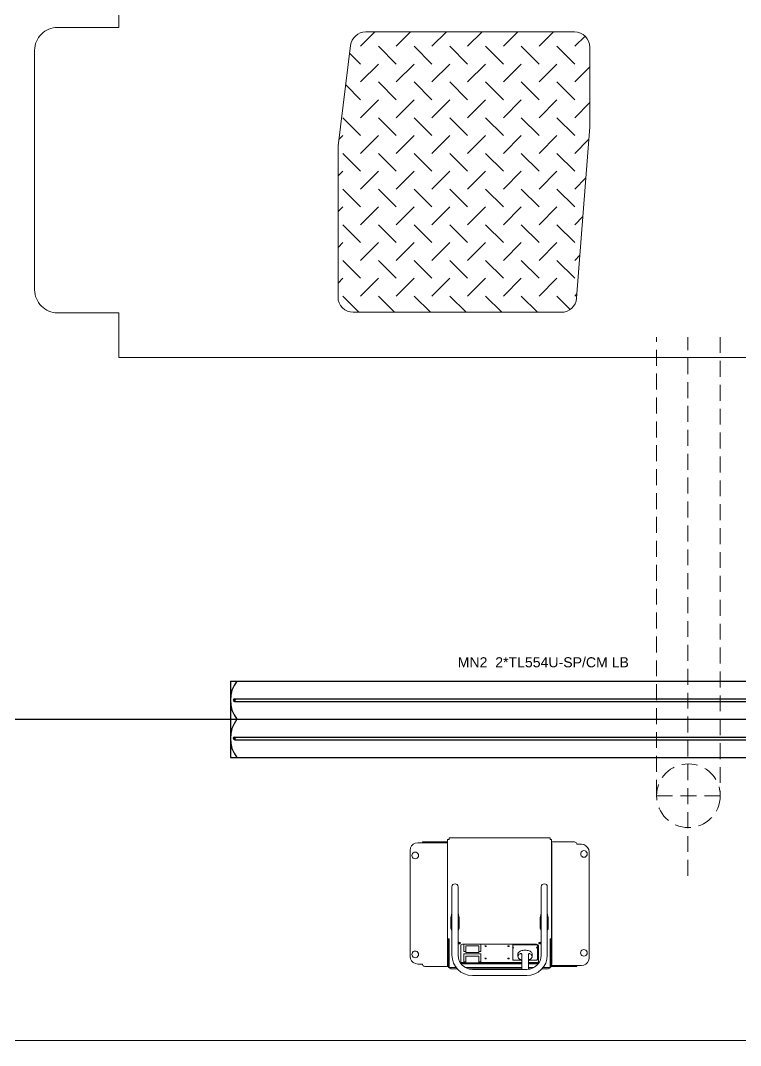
# Model space of a CAD drawing. Extents: x -1701 to 23780, y -363 to 7742.
# Drawn here: x 1336.9 to 1478.2, y 2826 to 3027.1 of the extents above; entities that cross this region are included whole.
import ezdxf

# ---------------------------------------------------------------- set-up
doc = ezdxf.new("R2010")
doc.units = 0
doc.header["$LTSCALE"] = 25
doc.header["$MEASUREMENT"] = 0
doc.linetypes.add('Audi$0$DOT2', pattern=[0.125, 0, -0.125])
doc.linetypes.add('Audi$0$HIDDEN', pattern=[0.375, 0.25, -0.125])
doc.layers.get('0').update_dxf_attribs({"color": 9, "lineweight": 9})
for name, color, linetype, lineweight in [('31', 9, 'Continuous', 9), ('Audi$0$10', 8, 'Continuous', 9), ('Audi$0$14', 8, 'Continuous', 9), ('Audi$0$20', 8, 'Audi$0$DOT2', 9), ('Audi$0$32-ekipman', 8, 'Continuous', 9), ('Audi$0$35', 8, 'Continuous', 9), ('E-2x54 W SIVAÜSTÜ FLUORESAN YÜKSEK TAVAN ARMATÜRÜ', 7, 'Continuous', 30), ('E-KABLO', 7, 'Continuous', 30)]:
    doc.layers.add(name, color=color, linetype=linetype, lineweight=lineweight)
doc.styles.add('Arial', font='arial.ttf', dxfattribs={"height": 2.5})

# ---------------------------------------------------------------- blocks, each defined once
blk = doc.blocks.new('Audi$0$p-mek. tesisat-zemin')
for p, q in [((47.44, -651.97), (50.26, -649.15)), ((48.46, -649.15), (89.41, -649.15)), ((54.44, -651.97), (57.26, -649.15)), ((61.44, -651.97), (64.26, -649.15)), ((71.26, -649.15), (68.44, -651.97)), ((75.44, -651.97), (78.26, -649.15)), ((82.44, -651.97), (85.26, -649.15)), ((89.44, -651.97), (91.46, -649.96)), ((43.03, -671.47), (45.48, -651.78)), ((47.44, -655.47), (45.29, -653.32)), ((54.44, -655.47), (50.94, -651.97)), ((61.44, -655.47), (57.94, -651.97)), ((68.44, -655.47), (64.94, -651.97)), ((75.44, -655.47), (71.94, -651.97)), ((82.44, -655.47), (78.94, -651.97)), ((89.44, -655.47), (85.94, -651.97)), ((92.41, -652.15), (92.41, -667.54)), ((47.44, -658.97), (50.94, -655.47)), ((54.44, -658.97), (57.94, -655.47)), ((61.44, -658.97), (64.94, -655.47)), ((68.44, -658.97), (71.94, -655.47)), ((75.44, -658.97), (78.94, -655.47)), ((82.44, -658.97), (85.94, -655.47)), ((92.41, -656.01), (89.44, -658.97)), ((47.44, -662.47), (44.52, -659.54)), ((54.44, -662.47), (50.94, -658.97)), ((57.94, -658.97), (61.44, -662.47)), ((68.44, -662.47), (64.94, -658.97)), ((75.44, -662.47), (71.94, -658.97)), ((82.44, -662.47), (78.94, -658.97)), ((89.44, -662.47), (85.94, -658.97)), ((47.44, -665.97), (50.94, -662.47)), ((54.44, -665.97), (57.94, -662.47)), ((61.44, -665.97), (64.94, -662.47)), ((68.44, -665.97), (71.94, -662.47)), ((75.44, -665.97), (78.94, -662.47)), ((82.44, -665.97), (85.94, -662.47)), ((92.41, -663.01), (89.44, -665.97)), ((47.44, -669.47), (43.94, -665.97)), ((54.44, -669.47), (50.94, -665.97)), ((61.44, -669.47), (57.94, -665.97)), ((68.44, -669.47), (64.94, -665.97)), ((75.44, -669.47), (71.94, -665.97)), ((82.44, -669.47), (78.94, -665.97)), ((89.44, -669.47), (85.94, -665.97)), ((43.19, -670.23), (43.94, -669.47)), ((47.44, -672.97), (50.94, -669.47)), ((54.44, -672.97), (57.94, -669.47)), ((61.44, -672.97), (64.94, -669.47)), ((68.44, -672.97), (71.94, -669.47)), ((75.44, -672.97), (78.94, -669.47)), ((82.44, -672.97), (85.94, -669.47)), ((92.4, -667.77), (89.82, -701.38)), ((92.21, -670.2), (89.44, -672.97)), ((43.01, -701.15), (43.01, -671.84)), ((47.44, -676.47), (43.94, -672.97)), ((54.44, -676.47), (50.94, -672.97)), ((61.44, -676.47), (57.94, -672.97)), ((68.44, -676.47), (64.94, -672.97)), ((75.44, -676.47), (71.94, -672.97)), ((82.44, -676.47), (78.94, -672.97)), ((89.44, -676.47), (85.94, -672.97)), ((43.01, -677.41), (43.94, -676.47)), ((47.44, -679.97), (50.94, -676.47)), ((54.44, -679.97), (57.94, -676.47)), ((61.44, -679.97), (64.94, -676.47)), ((68.44, -679.97), (71.94, -676.47)), ((75.44, -679.97), (78.94, -676.47)), ((82.44, -679.97), (85.94, -676.47)), ((89.44, -679.97), (91.63, -677.78)), ((47.44, -683.47), (43.94, -679.97)), ((54.44, -683.47), (50.94, -679.97)), ((61.44, -683.47), (57.94, -679.97)), ((68.44, -683.47), (64.94, -679.97)), ((75.44, -683.47), (71.94, -679.97)), ((82.44, -683.47), (78.94, -679.97)), ((89.44, -683.47), (85.94, -679.97)), ((43.01, -684.41), (43.94, -683.47)), ((47.44, -686.97), (50.94, -683.47)), ((54.44, -686.97), (57.94, -683.47)), ((61.44, -686.97), (64.94, -683.47)), ((68.44, -686.97), (71.94, -683.47)), ((75.44, -686.97), (78.94, -683.47)), ((82.44, -686.97), (85.94, -683.47)), ((89.44, -686.97), (91.05, -685.37)), ((47.44, -690.47), (43.94, -686.97)), ((54.44, -690.47), (50.94, -686.97)), ((61.44, -690.47), (57.94, -686.97)), ((68.44, -690.47), (64.94, -686.97)), ((75.44, -690.47), (71.94, -686.97)), ((82.44, -690.47), (78.94, -686.97)), ((89.44, -690.47), (85.94, -686.97)), ((43.01, -691.41), (43.94, -690.47)), ((47.44, -693.97), (50.94, -690.47)), ((54.44, -693.97), (57.94, -690.47)), ((61.44, -693.97), (64.94, -690.47)), ((68.44, -693.97), (71.94, -690.47)), ((75.44, -693.97), (78.94, -690.47)), ((82.44, -693.97), (85.94, -690.47)), ((89.44, -693.97), (90.47, -692.95)), ((47.44, -697.47), (43.94, -693.97)), ((54.44, -697.47), (50.94, -693.97)), ((61.44, -697.47), (57.94, -693.97)), ((68.44, -697.47), (64.94, -693.97)), ((75.44, -697.47), (71.94, -693.97)), ((82.44, -697.47), (78.94, -693.97)), ((89.44, -697.47), (85.94, -693.97)), ((43.01, -698.41), (43.94, -697.47)), ((47.44, -700.97), (50.94, -697.47)), ((54.44, -700.97), (57.94, -697.47)), ((61.44, -700.97), (64.94, -697.47)), ((68.44, -700.97), (71.94, -697.47)), ((75.44, -700.97), (78.94, -697.47)), ((82.44, -700.97), (85.94, -697.47)), ((47.12, -704.15), (43.94, -700.97)), ((54.12, -704.15), (50.94, -700.97)), ((61.12, -704.15), (57.94, -700.97)), ((68.12, -704.15), (64.94, -700.97)), ((75.12, -704.15), (71.94, -700.97)), ((82.12, -704.15), (78.94, -700.97)), ((88.57, -703.6), (85.94, -700.97)), ((89.44, -700.97), (89.89, -700.53)), ((46.01, -704.15), (86.83, -704.15)), ((58.67, -808.22), (58.17, -808.3)), ((59.34, -808.22), (58.67, -808.22)), ((59.53, -808.22), (59.34, -808.22)), ((64.49, -808.25), (59.53, -808.22)), ((59.56, -808.07), (64.51, -808.07)), ((59.56, -808.22), (59.56, -808.07)), ((59.57, -808.22), (64.49, -808.22)), ((64.51, -832.37), (64.51, -807.57)), ((64.81, -807.57), (64.51, -807.57)), ((64.81, -807.27), (64.81, -807.57)), ((84.61, -807.27), (64.81, -807.27)), ((84.61, -807.57), (84.61, -807.27)), ((84.91, -807.57), (84.61, -807.57)), ((84.91, -832.37), (84.91, -807.57)), ((89.41, -808.07), (84.91, -808.07)), ((57.16, -809.72), (57.16, -830.52)), ((57.95, -810.1), (58.16, -810.07)), ((64.46, -808.47), (64.46, -831.97)), ((84.96, -831.97), (84.96, -808.47)), ((89.93, -808.52), (89.85, -808.52)), ((90.76, -808.52), (89.93, -808.52)), ((91.04, -809.8), (91.26, -809.77)), ((92.25, -830.82), (92.26, -810.02)), ((58.38, -811.33), (58.16, -811.37)), ((91.47, -811.03), (91.26, -811.07)), ((65.36, -816.87), (65.36, -830.27)), ((66.56, -816.87), (66.56, -830.27)), ((82.86, -830.27), (82.86, -816.87)), ((84.06, -830.27), (84.06, -816.88)), ((65.36, -822.07), (65.16, -822.96)), ((66.76, -822.97), (66.56, -822.07)), ((82.86, -822.07), (82.66, -822.96)), ((84.26, -822.97), (84.06, -822.07)), ((65.36, -822.97), (65.16, -822.97)), ((65.16, -822.97), (65.16, -824.87)), ((66.76, -822.97), (66.56, -822.97)), ((66.76, -822.97), (66.76, -824.87)), ((82.66, -822.97), (82.86, -822.97)), ((82.66, -824.87), (82.66, -822.97)), ((84.06, -822.97), (84.26, -822.97)), ((84.26, -824.87), (84.26, -822.97)), ((64.51, -827.1), (64.81, -827.1)), ((64.71, -832.37), (64.71, -827.1)), ((64.81, -827.1), (64.81, -832.67)), ((66.75, -827.88), (66.67, -827.88)), ((67.11, -831.71), (67.11, -828.39)), ((67.61, -828.12), (81.81, -828.12)), ((67.71, -828.12), (67.71, -829.57)), ((68.11, -829.73), (68.11, -828.49)), ((68.16, -828.46), (70.56, -828.46)), ((70.61, -829.73), (70.61, -828.49)), ((71.01, -828.12), (71.01, -829.57)), ((77.31, -828.25), (82.11, -828.25)), ((77.31, -831.16), (77.31, -828.25)), ((82.11, -831.16), (82.11, -828.25)), ((82.31, -828.39), (82.31, -831.71)), ((82.5, -827.85), (82.46, -827.82)), ((82.75, -827.88), (82.67, -827.88)), ((84.61, -832.67), (84.61, -827.1)), ((84.61, -827.1), (84.91, -827.1)), ((84.71, -832.37), (84.71, -827.1)), ((57.95, -829.5), (58.16, -829.47)), ((71.01, -830.02), (67.71, -830.02)), ((67.71, -830.02), (67.71, -831.6)), ((68.11, -829.58), (67.72, -829.58)), ((68.11, -831.76), (68.11, -830.52)), ((68.16, -829.78), (70.56, -829.78)), ((68.16, -830.49), (70.56, -830.49)), ((70.57, -829.78), (70.56, -829.78)), ((71, -829.58), (70.61, -829.58)), ((70.61, -831.76), (70.61, -830.52)), ((71.01, -830.02), (71.01, -831.6)), ((78.31, -830.04), (78.31, -830.55)), ((79.06, -830.14), (79.06, -833.07)), ((80.36, -830.14), (80.36, -833.04)), ((81.11, -830.04), (81.11, -830.55)), ((91.04, -829.2), (91.25, -829.17)), ((91.47, -830.43), (91.25, -830.47)), ((58.37, -830.73), (58.16, -830.77)), ((58.66, -832.02), (59.48, -832.02)), ((59.48, -832.02), (59.57, -832.02)), ((60.01, -832.47), (64.59, -832.47)), ((64.51, -832.37), (64.71, -832.37)), ((67.11, -831.54), (67.13, -831.63)), ((68.11, -831.72), (67.46, -831.72)), ((79.06, -831.81), (67.61, -831.81)), ((79.06, -831.98), (67.61, -831.98)), ((68.11, -831.61), (67.72, -831.61)), ((68.16, -831.81), (70.56, -831.81)), ((70.57, -831.8), (70.56, -831.81)), ((71, -831.61), (70.61, -831.61)), ((79.06, -831.72), (70.61, -831.72)), ((77.4, -831.25), (78.96, -831.25)), ((81.96, -831.72), (80.36, -831.72)), ((81.81, -831.81), (80.36, -831.81)), ((81.81, -831.98), (80.36, -831.98)), ((80.45, -831.25), (82.01, -831.25)), ((84.91, -832.37), (84.71, -832.37)), ((89.86, -832.47), (84.82, -832.47)), ((84.91, -832.29), (89.89, -832.32)), ((89.84, -832.32), (84.91, -832.32)), ((89.86, -832.32), (89.86, -832.47)), ((89.89, -832.32), (90.08, -832.32)), ((90.08, -832.32), (90.75, -832.32)), ((90.75, -832.32), (91.24, -832.23)), ((64.81, -832.67), (66.16, -832.67)), ((65.46, -832.97), (66.42, -832.97)), ((67.92, -832.67), (79.06, -832.67)), ((68.66, -832.97), (79.06, -832.97)), ((69.36, -833.07), (80.06, -833.07)), ((69.36, -834.27), (80.06, -834.27)), ((80.36, -832.67), (81.49, -832.67)), ((80.36, -832.97), (80.76, -832.97)), ((83, -832.97), (83.96, -832.97)), ((83.25, -832.67), (84.61, -832.67))]:
    blk.add_line(p, q)
blk.add_lwpolyline([(0, -499.75), (0, -488), (0, -499.75), (-12, -499.75, 0.414214), (-16.5, -504.25), (-16.5, -551.25, 0.41421), (-12, -555.75), (0, -555.75), (0, -565), (20, -565), (20, -636), (0, -636), (0, -648.26), (-12, -648.25, 0.414593), (-16.5, -652.75), (-16.5, -699.75, 0.414214), (-12, -704.25), (0, -704.25), (0, -713), (493, -713)], format="xyb")
for points in [[(58.17, -808.3), (57.78, -808.5), (57.45, -808.83), (57.24, -809.25), (57.16, -809.72)], [(89.85, -808.52), (89.83, -808.38), (89.76, -808.25), (89.67, -808.15), (89.55, -808.09), (89.41, -808.07)], [(58.16, -811.37), (57.96, -811.33), (57.78, -811.24), (57.64, -811.1), (57.55, -810.92), (57.51, -810.72), (57.55, -810.52), (57.64, -810.33), (57.78, -810.19), (57.95, -810.1)], [(58.16, -810.07), (58.37, -810.1), (58.55, -810.19), (58.69, -810.33), (58.78, -810.52), (58.81, -810.72), (58.78, -810.92), (58.69, -811.1), (58.55, -811.24), (58.38, -811.33)], [(91.26, -811.07), (91.06, -811.04), (90.88, -810.94), (90.73, -810.8), (90.64, -810.62), (90.61, -810.42), (90.64, -810.22), (90.73, -810.04), (90.88, -809.89), (91.04, -809.8)], [(92.26, -810.02), (92.18, -809.55), (91.97, -809.14), (91.64, -808.8), (91.22, -808.59), (90.76, -808.52)], [(91.26, -809.77), (91.46, -809.8), (91.64, -809.89), (91.78, -810.04), (91.88, -810.22), (91.91, -810.42), (91.88, -810.62), (91.78, -810.8), (91.64, -810.94), (91.47, -811.03)], [(66.56, -827.77), (66.59, -827.76), (66.71, -827.74)], [(66.67, -827.88), (66.59, -827.87), (66.56, -827.86)], [(66.71, -827.9), (66.59, -827.88), (66.56, -827.87)], [(66.71, -828.07), (66.59, -828.05), (66.56, -828.04)], [(66.71, -827.74), (66.82, -827.76), (66.92, -827.79), (66.99, -827.84), (67.01, -827.9)], [(66.96, -827.82), (66.92, -827.85), (66.82, -827.88), (66.71, -827.9)], [(67.01, -827.9), (66.99, -827.97), (66.92, -828.02), (66.82, -828.05), (66.71, -828.07)], [(66.94, -827.81), (66.94, -827.82), (66.89, -827.85), (66.82, -827.87), (66.75, -827.88)], [(67.61, -828.12), (67.45, -828.13), (67.31, -828.17), (67.2, -828.23), (67.13, -828.3), (67.11, -828.39)], [(67.71, -828.23), (67.71, -828.24), (67.71, -828.24), (67.72, -828.25), (67.72, -828.26), (67.73, -828.26)], [(68.16, -828.46), (68.14, -828.47), (68.13, -828.47), (68.12, -828.47), (68.11, -828.48), (68.11, -828.49)], [(70.61, -828.49), (70.61, -828.48), (70.6, -828.47), (70.59, -828.47), (70.57, -828.47), (70.56, -828.46)], [(71.01, -828.23), (71.01, -828.24), (71, -828.24), (71, -828.25), (70.99, -828.26), (70.99, -828.26)], [(71.83, -828.51), (71.83, -828.49), (71.85, -828.47), (71.87, -828.45), (71.91, -828.44), (71.96, -828.44)], [(71.96, -828.58), (71.91, -828.57), (71.87, -828.56), (71.85, -828.54), (71.83, -828.52), (71.83, -828.51)], [(71.96, -828.44), (72, -828.44), (72.04, -828.45), (72.07, -828.47), (72.09, -828.49), (72.09, -828.51)], [(72.09, -828.51), (72.09, -828.52), (72.07, -828.54), (72.04, -828.56), (72, -828.57), (71.96, -828.58)], [(76.33, -828.51), (76.33, -828.49), (76.35, -828.47), (76.37, -828.45), (76.41, -828.44), (76.46, -828.44)], [(76.46, -828.58), (76.41, -828.57), (76.37, -828.56), (76.35, -828.54), (76.33, -828.52), (76.33, -828.51)], [(76.46, -828.44), (76.5, -828.44), (76.54, -828.45), (76.57, -828.47), (76.59, -828.49), (76.59, -828.51)], [(76.59, -828.51), (76.59, -828.52), (76.57, -828.54), (76.54, -828.56), (76.5, -828.57), (76.46, -828.58)], [(82.31, -828.39), (82.28, -828.3), (82.21, -828.23), (82.1, -828.17), (81.96, -828.13), (81.81, -828.12)], [(82.41, -827.9), (82.43, -827.84), (82.5, -827.79), (82.59, -827.76), (82.71, -827.74)], [(82.71, -828.07), (82.59, -828.05), (82.5, -828.02), (82.43, -827.97), (82.41, -827.9)], [(82.67, -827.88), (82.59, -827.87), (82.53, -827.85), (82.48, -827.82), (82.47, -827.81)], [(82.71, -827.9), (82.59, -827.88), (82.5, -827.85)], [(82.71, -827.74), (82.82, -827.76), (82.86, -827.77)], [(82.86, -827.87), (82.82, -827.88), (82.71, -827.9)], [(82.86, -828.04), (82.82, -828.05), (82.71, -828.07)], [(82.86, -827.86), (82.82, -827.87), (82.75, -827.88)], [(57.16, -830.52), (57.23, -830.98), (57.44, -831.4), (57.78, -831.73), (58.19, -831.94), (58.66, -832.02)], [(58.16, -830.77), (57.96, -830.73), (57.78, -830.64), (57.63, -830.5), (57.54, -830.32), (57.51, -830.12), (57.54, -829.92), (57.63, -829.73), (57.78, -829.59), (57.95, -829.5)], [(58.16, -829.47), (58.36, -829.5), (58.54, -829.59), (58.68, -829.73), (58.78, -829.92), (58.81, -830.12), (58.78, -830.32), (58.68, -830.5), (58.54, -830.64), (58.37, -830.73)], [(67.71, -829.57), (67.71, -829.58), (67.71, -829.58), (67.72, -829.58), (67.72, -829.58)], [(67.71, -830.26), (67.71, -830.26), (67.71, -830.27), (67.72, -830.28), (67.72, -830.28), (67.73, -830.29)], [(67.72, -829.58), (67.72, -829.58), (67.73, -829.58)], [(68.11, -829.73), (68.11, -829.74), (68.11, -829.75), (68.12, -829.76), (68.13, -829.77), (68.15, -829.78), (68.16, -829.78)], [(68.16, -830.49), (68.14, -830.49), (68.13, -830.5), (68.12, -830.5), (68.11, -830.51), (68.11, -830.52)], [(70.61, -830.52), (70.61, -830.51), (70.6, -830.5), (70.59, -830.5), (70.57, -830.49), (70.56, -830.49)], [(70.61, -829.73), (70.61, -829.74), (70.6, -829.75), (70.59, -829.76), (70.58, -829.77), (70.57, -829.78)], [(71, -829.58), (70.99, -829.58), (70.99, -829.58)], [(71.01, -830.26), (71.01, -830.26), (71, -830.27), (71, -830.28), (70.99, -830.28), (70.99, -830.29)], [(71.01, -829.57), (71.01, -829.58), (71, -829.58), (71, -829.58), (71, -829.58)], [(77.51, -828.86), (77.46, -828.83), (77.41, -828.79), (77.37, -828.75), (77.35, -828.71), (77.32, -828.66), (77.31, -828.62), (77.31, -828.59)], [(78.38, -829.81), (78.33, -829.93), (78.31, -830.04)], [(78.76, -830), (78.63, -830.07), (78.51, -830.16), (78.43, -830.25), (78.36, -830.35), (78.32, -830.45), (78.31, -830.55)], [(79.93, -829.3), (79.71, -829.29), (79.49, -829.3), (79.28, -829.33), (79.07, -829.38), (78.89, -829.44), (78.72, -829.51), (78.58, -829.6), (78.46, -829.7), (78.38, -829.81)], [(78.76, -830), (78.83, -829.97), (78.9, -829.97), (78.95, -829.98), (79, -830), (79.03, -830.04), (79.05, -830.09), (79.06, -830.14)], [(81.11, -830.04), (81.09, -829.93), (81.04, -829.81), (80.96, -829.7), (80.84, -829.6), (80.7, -829.51), (80.53, -829.44), (80.34, -829.38), (80.14, -829.33), (79.93, -829.3)], [(80.66, -830), (80.59, -829.97), (80.52, -829.97), (80.46, -829.98), (80.42, -830), (80.39, -830.04), (80.37, -830.09), (80.36, -830.14)], [(81.11, -830.55), (81.1, -830.45), (81.06, -830.35), (80.99, -830.25), (80.9, -830.16), (80.79, -830.07), (80.66, -830)], [(81.91, -828.86), (81.96, -828.83), (82.01, -828.79), (82.04, -828.75), (82.07, -828.71), (82.09, -828.66), (82.1, -828.62), (82.11, -828.59)], [(91.25, -830.47), (91.05, -830.44), (90.87, -830.34), (90.73, -830.2), (90.63, -830.02), (90.6, -829.82), (90.63, -829.62), (90.73, -829.44), (90.87, -829.29), (91.04, -829.2)], [(91.25, -829.17), (91.45, -829.2), (91.63, -829.29), (91.78, -829.44), (91.87, -829.62), (91.9, -829.82), (91.87, -830.02), (91.78, -830.2), (91.63, -830.34), (91.47, -830.43)], [(59.57, -832.02), (59.59, -832.16), (59.65, -832.28), (59.75, -832.38), (59.87, -832.45), (60.01, -832.47)], [(67.11, -831.71), (67.13, -831.79), (67.2, -831.87), (67.31, -831.93), (67.45, -831.97), (67.61, -831.98)], [(67.13, -831.63), (67.2, -831.7), (67.31, -831.76), (67.45, -831.8), (67.61, -831.81)], [(67.46, -831.72), (67.3, -831.71), (67.18, -831.68)], [(67.71, -831.6), (67.71, -831.6), (67.71, -831.61), (67.72, -831.61), (67.72, -831.61)], [(67.72, -831.61), (67.72, -831.61), (67.73, -831.61)], [(68.11, -831.76), (68.11, -831.77), (68.11, -831.78), (68.12, -831.79), (68.13, -831.8), (68.15, -831.8), (68.16, -831.81)], [(70.61, -831.76), (70.61, -831.77), (70.6, -831.78), (70.59, -831.79), (70.58, -831.8), (70.57, -831.8)], [(71, -831.61), (70.99, -831.61), (70.99, -831.61)], [(71.01, -831.6), (71.01, -831.6), (71, -831.61), (71, -831.61), (71, -831.61)], [(71.83, -830.92), (71.83, -830.91), (71.85, -830.88), (71.87, -830.87), (71.91, -830.85), (71.96, -830.85)], [(71.96, -830.99), (71.91, -830.98), (71.87, -830.97), (71.85, -830.95), (71.83, -830.93), (71.83, -830.92)], [(71.96, -830.85), (72, -830.85), (72.04, -830.87), (72.07, -830.88), (72.09, -830.91), (72.09, -830.92)], [(72.09, -830.92), (72.09, -830.93), (72.07, -830.95), (72.04, -830.97), (72, -830.98), (71.96, -830.99)], [(76.33, -830.92), (76.33, -830.91), (76.35, -830.88), (76.37, -830.87), (76.41, -830.85), (76.46, -830.85)], [(76.46, -830.99), (76.41, -830.98), (76.37, -830.97), (76.35, -830.95), (76.33, -830.93), (76.33, -830.92)], [(76.46, -830.85), (76.5, -830.85), (76.54, -830.87), (76.57, -830.88), (76.59, -830.91), (76.59, -830.92)], [(76.59, -830.92), (76.59, -830.93), (76.57, -830.95), (76.54, -830.97), (76.5, -830.98), (76.46, -830.99)], [(77.4, -831.25), (77.37, -831.25), (77.35, -831.24), (77.32, -831.22), (77.31, -831.19), (77.31, -831.16)], [(77.51, -831.22), (77.46, -831.25), (77.41, -831.25), (77.4, -831.25)], [(78.31, -830.55), (78.32, -830.65), (78.36, -830.75), (78.43, -830.85), (78.51, -830.94), (78.63, -831.03), (78.76, -831.1)], [(78.76, -831.1), (78.83, -831.14), (78.9, -831.19), (78.95, -831.24), (79, -831.3), (79.03, -831.36), (79.05, -831.41), (79.06, -831.47)], [(80.66, -831.1), (80.59, -831.14), (80.52, -831.19), (80.46, -831.24), (80.42, -831.3), (80.39, -831.36), (80.37, -831.41), (80.36, -831.47)], [(80.66, -831.1), (80.79, -831.03), (80.9, -830.94), (80.99, -830.85), (81.06, -830.75), (81.1, -830.65), (81.11, -830.55)], [(81.81, -831.81), (81.96, -831.8), (82.1, -831.76), (82.21, -831.7)], [(81.81, -831.98), (81.96, -831.97), (82.1, -831.93), (82.21, -831.87), (82.28, -831.79), (82.31, -831.71)], [(81.91, -831.22), (81.96, -831.25), (82.01, -831.25), (82.02, -831.25)], [(82.24, -831.68), (82.11, -831.71), (81.96, -831.72)], [(82.02, -831.25), (82.04, -831.25), (82.07, -831.24), (82.09, -831.22), (82.1, -831.19), (82.11, -831.16)], [(82.21, -831.7), (82.28, -831.63), (82.31, -831.54)], [(91.24, -832.23), (91.63, -832.03), (91.96, -831.7), (92.18, -831.28), (92.25, -830.82)]]:
    blk.add_lwpolyline(points)
for centre, radius, start, end in [((48.46, -652.15), 3, 90, 172.9057), ((89.41, -652.15), 3, 360, 90), ((89.41, -667.54), 3, 355.6127, 360), ((46.01, -671.84), 3, 172.9076, 180), ((46.01, -701.15), 3, 180, 270), ((86.83, -701.15), 3, 270, 355.6146), ((65.46, -808.47), 1, 162.6241, 180), ((83.96, -808.47), 1, 0, 17.3759), ((65.96, -816.87), 0.6, 0, 180), ((83.46, -816.87), 0.6, 0, 180), ((65.96, -824.87), 0.8, 180, 221.4517), ((65.96, -824.87), 0.8, 318.5483, 0), ((83.46, -824.87), 0.8, 180, 221.4517), ((83.46, -824.87), 0.8, 318.6203, 0), ((69.36, -830.27), 4, 180, 270), ((69.36, -830.27), 2.8, 180, 270), ((80.06, -830.27), 2.8, 270, 0), ((80.06, -830.27), 4, 270, 0), ((65.46, -831.97), 1, 180, 197.3759), ((65.46, -831.97), 1, 203.7864, 270), ((83.96, -831.97), 1, 270, 336.2136), ((83.96, -831.97), 1, 342.6241, 0)]:
    blk.add_arc(centre, radius, start, end)
at = {"layer": 'Audi$0$20', "linetype": 'Audi$0$HIDDEN', "ltscale": 0.5}
for p, q in [((105.5, -799), (105.5, -709)), ((111.63, -814.72), (111.63, -709)), ((118, -709), (118, -799)), ((118, -799), (105.5, -799))]:
    blk.add_line(p, q, dxfattribs=at)
blk.add_circle((111.75, -799), 6.25, dxfattribs=at)
blk = doc.blocks.new('Audi$0$p-zemin kat')
at = {"layer": 'Audi$0$14'}
blk.add_lwpolyline([(1964.5, 2580), (1964.5, 2657), (1945.5, 2657), (1945.5, 2627), (1759.5, 2627), (1759.5, 2657), (1740.5, 2657), (1740.5, 2517), (1214.5, 2517), (1214.5, 2783), (1740.5, 2783), (1740.5, 2763), (1759.5, 2763), (1759.5, 2783), (1945.5, 2783), (1945.5, 2763), (1964.5, 2763), (1964.5, 2827), (1184.5, 2827), (1184.5, 2870), (1182.5, 2870)], dxfattribs=at)
blk = doc.blocks.new('Audi')
at = {"layer": 'Audi$0$35'}
blk.add_lwpolyline([(1184.5, 2827), (1964.5, 2827), (1964.5, 2827), (2200.5, 2827), (2200.5, 3863), (1964.5, 3863), (1964.5, 3803), (1880.5, 3803), (1880.5, 3863), (1264.5, 3863), (1264.5, 3803), (1184.5, 3803)], close=True, dxfattribs=at)
at = {"layer": 'Audi$0$10'}
blk.add_blockref('Audi$0$p-zemin kat', (0, 0), dxfattribs=at)
at = {"layer": 'Audi$0$32-ekipman'}
blk.add_blockref('Audi$0$p-mek. tesisat-zemin', (1356.21, 3674), dxfattribs=at)
blk = doc.blocks.new('1 50 2x54 W SIVAÜSTÜ FLUORESAN YÜKSEK TAVAN ARMATÜRÜ')
at = {"layer": 'E-2x54 W SIVAÜSTÜ FLUORESAN YÜKSEK TAVAN ARMATÜRÜ', "color": 4}
for p, q in [((-60.4, 7.5), (60.4, 7.5)), ((-60.4, 7.5), (-60.4, -7.5)), ((60.4, 7.5), (60.4, 0)), ((-60, 0), (-7.5, 0)), ((7.5, 0), (60, 0)), ((60.4, 0), (60.4, -7.5)), ((-60.4, -7.5), (60.4, -7.5))]:
    blk.add_line(p, q, dxfattribs=at)
at = {"layer": 'E-2x54 W SIVAÜSTÜ FLUORESAN YÜKSEK TAVAN ARMATÜRÜ', "color": 7}
for p, q in [((-59.64, 4), (59.66, 4)), ((-59.58, 3.5), (59.72, 3.5)), ((-60.4, 0), (60.4, 0)), ((-59.64, -3.5), (59.66, -3.5)), ((-59.58, -4), (59.72, -4))]:
    blk.add_line(p, q, dxfattribs=at)
for centre in [(-59.62, 3.81), (-59.62, 3.66), (59.68, 3.81), (59.68, 3.66), (-59.62, -3.69), (-59.62, -3.84), (59.68, -3.69), (59.68, -3.84)]:
    blk.add_circle(centre, 0.0548, dxfattribs=at)
for centre, radius, start, end in [((-54.33, 3.75), 6.07, 141.86, 218.14), ((54.33, 3.75), 6.07, 321.86, 38.14), ((-59.56, 3.76), 0.258, 106.8674, 266.7612), ((-59.66, 3.75), 0.26, 289.2244, 84.4042), ((59.74, 3.76), 0.258, 106.8674, 266.7612), ((59.64, 3.75), 0.26, 289.2244, 84.4042), ((-54.33, -3.75), 6.07, 141.86, 218.14), ((54.33, -3.75), 6.07, 321.86, 38.14), ((-59.56, -3.74), 0.258, 106.8674, 266.7612), ((-59.66, -3.75), 0.26, 289.2244, 84.4042), ((59.74, -3.74), 0.258, 106.8674, 266.7612), ((59.64, -3.75), 0.26, 289.2244, 84.4042)]:
    blk.add_arc(centre, radius, start, end, dxfattribs=at)
at = {"layer": 'E-2x54 W SIVAÜSTÜ FLUORESAN YÜKSEK TAVAN ARMATÜRÜ', "color": 7, "style": 'Arial'}
blk.add_text('MN2  2*TL554U-SP/CM LB', height=1.9754, dxfattribs=at).set_placement((-15.8, 10.2))
blk = doc.blocks.new('3.10 kotu elk')
blk.add_blockref('1 50 2x54 W SIVAÜSTÜ FLUORESAN YÜKSEK TAVAN ARMATÜRÜ', (1438.5, -1315))

msp = doc.modelspace()

# ---------------------------------------------------------------- linework, layer by layer
at = {"layer": 'E-KABLO', "color": 6}
msp.add_line((1328.27, 2890), (1379.4, 2890), dxfattribs=at)

# ---------------------------------------------------------------- block references
at = {"color": 6}
msp.add_blockref('Audi', (0, 0), dxfattribs=at)
at = {"layer": '31'}
msp.add_blockref('3.10 kotu elk', (0, 4205), dxfattribs=at)

doc.saveas('drawing.dxf')
